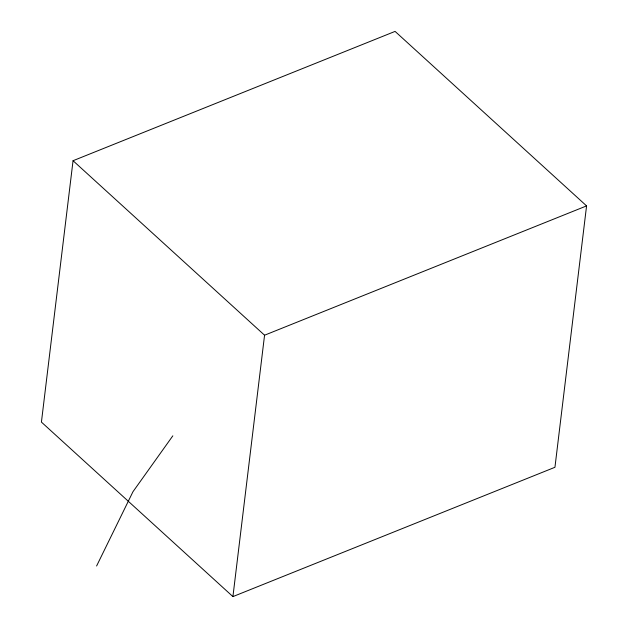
<?xml version="1.0" encoding="UTF-8"?>
<svg xmlns="http://www.w3.org/2000/svg" width="628" height="628" viewBox="0 0 628 628"><rect width="100%" height="100%" fill="white"/><g stroke="black" fill="none" stroke-linecap="round" stroke-linejoin="round"><path stroke-width="0.94" d="M73.052 160.713L41.424 422.102L232.925 596.6L554.948 467.287L586.576 205.898L395.075 31.4L73.052 160.713L264.561 335.211L232.925 596.6M96.594 566.001L132.979 491.693L172.833 435.832M264.561 335.211L586.576 205.898"/></g></svg>
